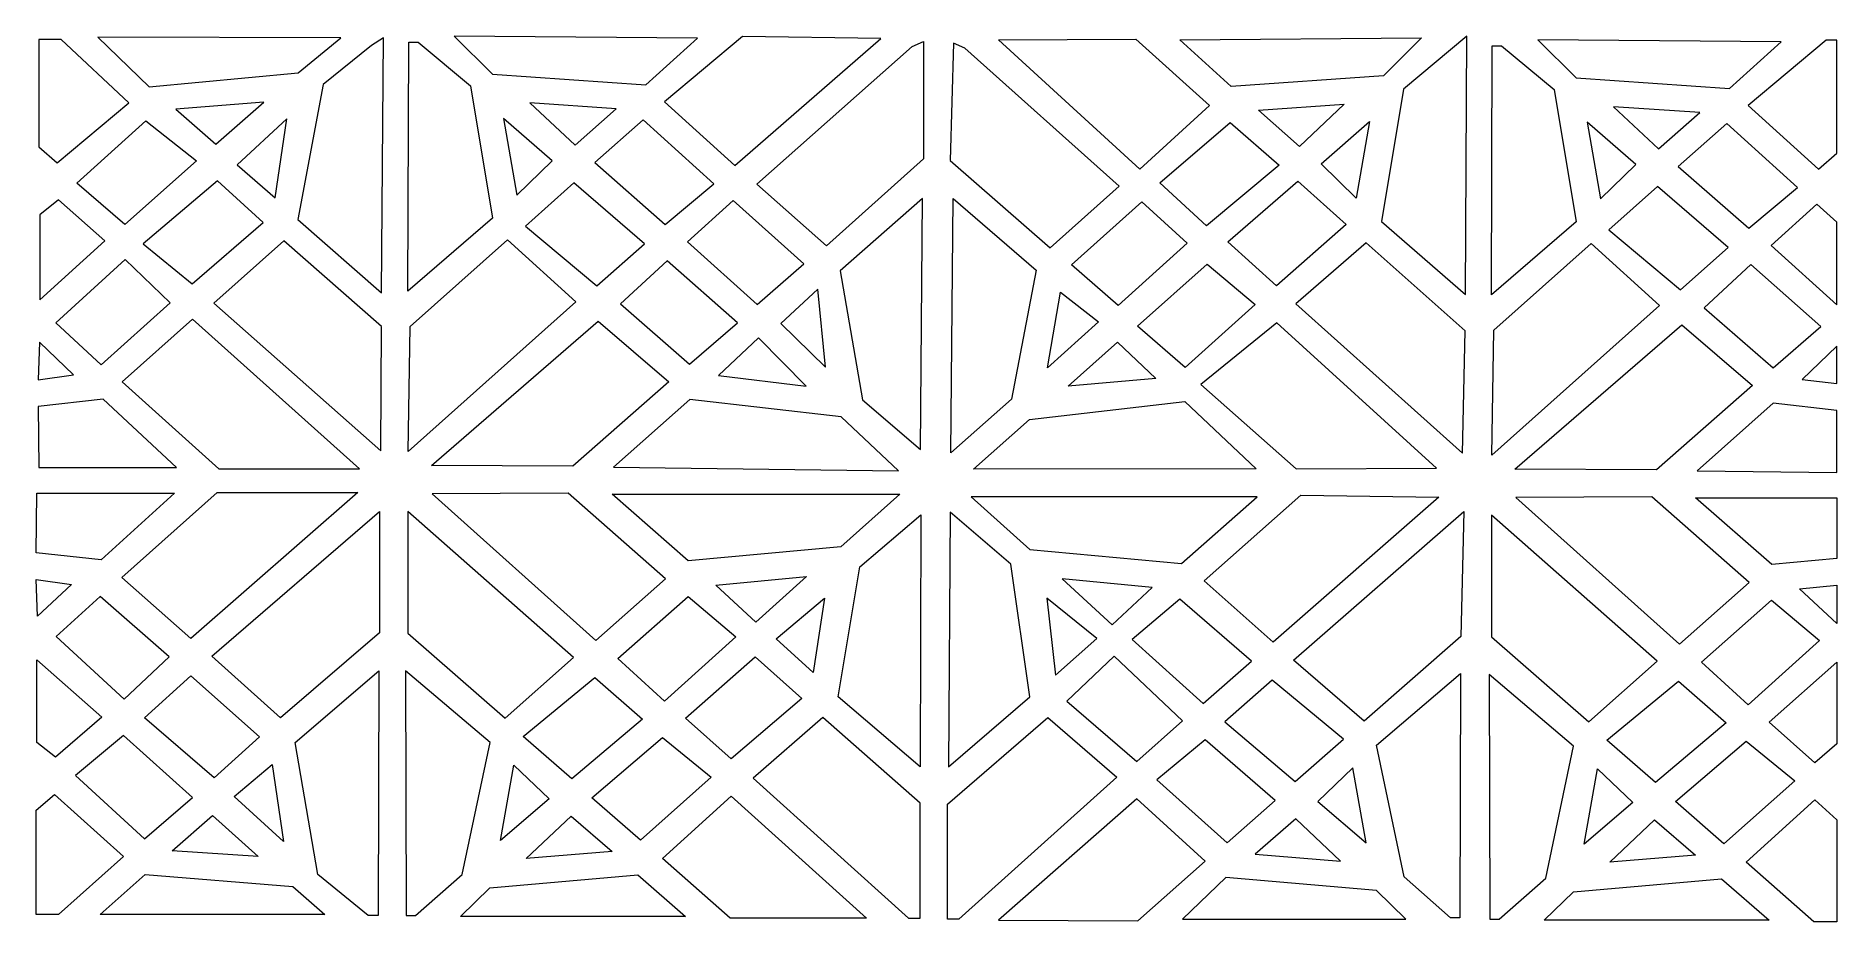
# Model space of a CAD drawing. Header units: millimetres. Extents: x -1200 to 1200, y -590 to 590.
import ezdxf

# ---------------------------------------------------------------- set-up
doc = ezdxf.new("R2010")
doc.units = ezdxf.units.MM
doc.header["$MEASUREMENT"] = 0
doc.layers.add('Layer 1', color=7, linetype='Continuous')

msp = doc.modelspace()

# ---------------------------------------------------------------- linework, layer by layer
at = {"layer": 'Layer 1', "color": 250, "lineweight": 20}
for points, knots in [([(-1196.4147, 585.2167), (-1196.4147, 585.2167), (-1166.5082, 585.2167), (-1166.5082, 585.2167), (-1166.5082, 585.2167), (-1076.4423, 500.9403), (-1076.4423, 500.9403), (-1076.4423, 500.9403), (-1171.6644, 421.2271), (-1171.6644, 421.2271), (-1171.6644, 421.2271), (-1196.4147, 442.3234), (-1196.4147, 442.3234), (-1196.4147, 442.3234), (-1196.4147, 585.2167), (-1196.4147, 585.2167)], [0, 0, 0, 0, 0.2, 0.2, 0.2, 0.4, 0.4, 0.4, 0.6, 0.6, 0.6, 0.8, 0.8, 0.8, 1, 1, 1, 1]), ([(-1117.6995, 588.3313), (-1117.6995, 588.3313), (-793.9132, 587.7308), (-793.9132, 587.7308), (-793.9132, 587.7308), (-850.596, 540.83), (-850.596, 540.83), (-850.596, 540.83), (-1049.2869, 522.2025), (-1049.2869, 522.2025), (-1049.2869, 522.2025), (-1117.6995, 588.3313), (-1117.6995, 588.3313)], [0, 0, 0, 0, 0.25, 0.25, 0.25, 0.5, 0.5, 0.5, 0.75, 0.75, 0.75, 1, 1, 1, 1]), ([(-752.8656, 577.3697), (-752.8656, 577.3697), (-737.0606, 587.6916), (-737.0606, 587.6916), (-737.0606, 587.6916), (-739.5656, 247.7578), (-739.5656, 247.7578), (-739.5656, 247.7578), (-850.9419, 345.5794), (-850.9419, 345.5794), (-850.9419, 345.5794), (-817.2596, 525.5043), (-817.2596, 525.5043), (-817.2596, 525.5043), (-752.8656, 577.3697), (-752.8656, 577.3697)], [0, 0, 0, 0, 0.2, 0.2, 0.2, 0.4, 0.4, 0.4, 0.6, 0.6, 0.6, 0.8, 0.8, 0.8, 1, 1, 1, 1]), ([(-690.9865, 581.6161), (-690.9865, 581.6161), (-703.4315, 581.6161), (-703.4315, 581.6161), (-703.4315, 581.6161), (-704.3896, 250.1572), (-704.3896, 250.1572), (-704.3896, 250.1572), (-591.7358, 347.3087), (-591.7358, 347.3087), (-591.7358, 347.3087), (-621.0935, 523.7176), (-621.0935, 523.7176), (-621.0935, 523.7176), (-690.9865, 581.6161), (-690.9865, 581.6161)], [0, 0, 0, 0, 0.2, 0.2, 0.2, 0.4, 0.4, 0.4, 0.6, 0.6, 0.6, 0.8, 0.8, 0.8, 1, 1, 1, 1]), ([(-642.7135, 589.7137), (-642.7135, 589.7137), (-318.3782, 587.106), (-318.3782, 587.106), (-318.3782, 587.106), (-387.3463, 525.0607), (-387.3463, 525.0607), (-387.3463, 525.0607), (-591.8224, 539.2455), (-591.8224, 539.2455), (-591.8224, 539.2455), (-642.7135, 589.7137), (-642.7135, 589.7137)], [0, 0, 0, 0, 0.25, 0.25, 0.25, 0.5, 0.5, 0.5, 0.75, 0.75, 0.75, 1, 1, 1, 1]), ([(-258.6514, 589.4541), (-258.6514, 589.4541), (-74.3815, 586.5024), (-74.3815, 586.5024), (-74.3815, 586.5024), (-268.8343, 417.5421), (-268.8343, 417.5421), (-268.8343, 417.5421), (-362.5628, 502.3195), (-362.5628, 502.3195), (-362.5628, 502.3195), (-258.6514, 589.4541), (-258.6514, 589.4541)], [0, 0, 0, 0, 0.25, 0.25, 0.25, 0.5, 0.5, 0.5, 0.75, 0.75, 0.75, 1, 1, 1, 1]), ([(-239.603, 392.4408), (-239.603, 392.4408), (-146.836, 310.2831), (-146.836, 310.2831), (-146.836, 310.2831), (-17.2163, 426.4785), (-17.2163, 426.4785), (-17.2163, 426.4785), (-17.2163, 582.5789), (-17.2163, 582.5789), (-17.2163, 582.5789), (-32.4657, 576.063), (-32.4657, 576.063), (-32.4657, 576.063), (-239.603, 392.4408), (-239.603, 392.4408)], [0, 0, 0, 0, 0.2, 0.2, 0.2, 0.4, 0.4, 0.4, 0.6, 0.6, 0.6, 0.8, 0.8, 0.8, 1, 1, 1, 1]), ([(243.347, 390.1139), (243.347, 390.1139), (151.2088, 307.9561), (151.2088, 307.9561), (151.2088, 307.9561), (18.3656, 424.1698), (18.3656, 424.1698), (18.3656, 424.1698), (22.464, 580.252), (22.464, 580.252), (22.464, 580.252), (37.6102, 573.736), (37.6102, 573.736), (37.6102, 573.736), (243.347, 390.1139), (243.347, 390.1139)], [0, 0, 0, 0, 0.2, 0.2, 0.2, 0.4, 0.4, 0.4, 0.6, 0.6, 0.6, 0.8, 0.8, 0.8, 1, 1, 1, 1]), ([(265.6989, 585.6725), (265.6989, 585.6725), (82.6731, 585.0236), (82.6731, 585.0236), (82.6731, 585.0236), (270.7287, 412.6106), (270.7287, 412.6106), (270.7287, 412.6106), (363.8218, 497.388), (363.8218, 497.388), (363.8218, 497.388), (265.6989, 585.6725), (265.6989, 585.6725)], [0, 0, 0, 0, 0.25, 0.25, 0.25, 0.5, 0.5, 0.5, 0.75, 0.75, 0.75, 1, 1, 1, 1]), ([(646.2778, 587.3867), (646.2778, 587.3867), (324.1281, 584.7791), (324.1281, 584.7791), (324.1281, 584.7791), (392.6372, 522.7337), (392.6372, 522.7337), (392.6372, 522.7337), (595.7293, 536.9186), (595.7293, 536.9186), (595.7293, 536.9186), (646.2778, 587.3867), (646.2778, 587.3867)], [0, 0, 0, 0, 0.25, 0.25, 0.25, 0.5, 0.5, 0.5, 0.75, 0.75, 0.75, 1, 1, 1, 1]), ([(706.5234, 589.9159), (706.5234, 589.9159), (704.9367, 245.775), (704.9367, 245.775), (704.9367, 245.775), (593.0448, 342.9265), (593.0448, 342.9265), (593.0448, 342.9265), (622.2028, 519.3354), (622.2028, 519.3354), (622.2028, 519.3354), (706.5234, 589.9159), (706.5234, 589.9159)], [0, 0, 0, 0, 0.25, 0.25, 0.25, 0.5, 0.5, 0.5, 0.75, 0.75, 0.75, 1, 1, 1, 1]), ([(753.0767, 576.6907), (753.0767, 576.6907), (740.6316, 576.6907), (740.6316, 576.6907), (740.6316, 576.6907), (739.6735, 245.2317), (739.6735, 245.2317), (739.6735, 245.2317), (852.3273, 342.3832), (852.3273, 342.3832), (852.3273, 342.3832), (822.9696, 518.7922), (822.9696, 518.7922), (822.9696, 518.7922), (753.0767, 576.6907), (753.0767, 576.6907)], [0, 0, 0, 0, 0.2, 0.2, 0.2, 0.4, 0.4, 0.4, 0.6, 0.6, 0.6, 0.8, 0.8, 0.8, 1, 1, 1, 1]), ([(801.3497, 584.7882), (801.3497, 584.7882), (1125.685, 582.1805), (1125.685, 582.1805), (1125.685, 582.1805), (1056.7168, 520.1352), (1056.7168, 520.1352), (1056.7168, 520.1352), (852.2408, 534.3201), (852.2408, 534.3201), (852.2408, 534.3201), (801.3497, 584.7882), (801.3497, 584.7882)], [0, 0, 0, 0, 0.25, 0.25, 0.25, 0.5, 0.5, 0.5, 0.75, 0.75, 0.75, 1, 1, 1, 1]), ([(1185.4117, 584.5286), (1185.4117, 584.5286), (1199.9525, 584.2962), (1199.9525, 584.2962), (1199.9525, 584.2962), (1199.9525, 434.0992), (1199.9525, 434.0992), (1199.9525, 434.0992), (1175.2288, 412.6166), (1175.2288, 412.6166), (1175.2288, 412.6166), (1081.5004, 497.3941), (1081.5004, 497.3941), (1081.5004, 497.3941), (1185.4117, 584.5286), (1185.4117, 584.5286)], [0, 0, 0, 0, 0.2, 0.2, 0.2, 0.4, 0.4, 0.4, 0.6, 0.6, 0.6, 0.8, 0.8, 0.8, 1, 1, 1, 1]), ([(-1013.5519, 492.3599), (-1013.5519, 492.3599), (-896.6268, 501.6435), (-896.6268, 501.6435), (-896.6268, 501.6435), (-960.4753, 446.0537), (-960.4753, 446.0537), (-960.4753, 446.0537), (-1013.5519, 492.3599), (-1013.5519, 492.3599)], [0, 0, 0, 0, 0.333333333, 0.333333333, 0.333333333, 0.666666667, 0.666666667, 0.666666667, 1, 1, 1, 1]), ([(-577.042, 480.1398), (-577.042, 480.1398), (-512.2321, 423.8016), (-512.2321, 423.8016), (-512.2321, 423.8016), (-559.2511, 378.0296), (-559.2511, 378.0296), (-559.2511, 378.0296), (-577.042, 480.1398), (-577.042, 480.1398)], [0, 0, 0, 0, 0.333333333, 0.333333333, 0.333333333, 0.666666667, 0.666666667, 0.666666667, 1, 1, 1, 1]), ([(-541.9159, 500.7652), (-541.9159, 500.7652), (-427.0931, 492.7825), (-427.0931, 492.7825), (-427.0931, 492.7825), (-481.7368, 444.6594), (-481.7368, 444.6594), (-481.7368, 444.6594), (-541.9159, 500.7652), (-541.9159, 500.7652)], [0, 0, 0, 0, 0.333333333, 0.333333333, 0.333333333, 0.666666667, 0.666666667, 0.666666667, 1, 1, 1, 1]), ([(543.3245, 498.9514), (543.3245, 498.9514), (429.2736, 490.9686), (429.2736, 490.9686), (429.2736, 490.9686), (483.5479, 442.8456), (483.5479, 442.8456), (483.5479, 442.8456), (543.3245, 498.9514), (543.3245, 498.9514)], [0, 0, 0, 0, 0.333333333, 0.333333333, 0.333333333, 0.666666667, 0.666666667, 0.666666667, 1, 1, 1, 1]), ([(902.1472, 495.8398), (902.1472, 495.8398), (1016.97, 487.857), (1016.97, 487.857), (1016.97, 487.857), (962.3264, 439.734), (962.3264, 439.734), (962.3264, 439.734), (902.1472, 495.8398), (902.1472, 495.8398)], [0, 0, 0, 0, 0.333333333, 0.333333333, 0.333333333, 0.666666667, 0.666666667, 0.666666667, 1, 1, 1, 1]), ([(-1145.5402, 393.7718), (-1145.5402, 393.7718), (-1081.602, 339.1086), (-1081.602, 339.1086), (-1081.602, 339.1086), (-986.3799, 423.5027), (-986.3799, 423.5027), (-986.3799, 423.5027), (-1053.7579, 476.9618), (-1053.7579, 476.9618), (-1053.7579, 476.9618), (-1145.5402, 393.7718), (-1145.5402, 393.7718)], [0, 0, 0, 0, 0.25, 0.25, 0.25, 0.5, 0.5, 0.5, 0.75, 0.75, 0.75, 1, 1, 1, 1]), ([(-931.8262, 418.3902), (-931.8262, 418.3902), (-865.8253, 479.7655), (-865.8253, 479.7655), (-865.8253, 479.7655), (-881.2943, 374.2751), (-881.2943, 374.2751), (-881.2943, 374.2751), (-931.8262, 418.3902), (-931.8262, 418.3902)], [0, 0, 0, 0, 0.333333333, 0.333333333, 0.333333333, 0.666666667, 0.666666667, 0.666666667, 1, 1, 1, 1]), ([(-391.0755, 478.4134), (-391.0755, 478.4134), (-296.6884, 393.0928), (-296.6884, 393.0928), (-296.6884, 393.0928), (-361.4982, 339.1026), (-361.4982, 339.1026), (-361.4982, 339.1026), (-455.5361, 421.2633), (-455.5361, 421.2633), (-455.5361, 421.2633), (-391.0755, 478.4134), (-391.0755, 478.4134)], [0, 0, 0, 0, 0.25, 0.25, 0.25, 0.5, 0.5, 0.5, 0.75, 0.75, 0.75, 1, 1, 1, 1]), ([(391.2533, 474.9336), (391.2533, 474.9336), (297.5049, 394.2245), (297.5049, 394.2245), (297.5049, 394.2245), (359.7931, 337.0262), (359.7931, 337.0262), (359.7931, 337.0262), (456.5522, 417.7835), (456.5522, 417.7835), (456.5522, 417.7835), (391.2533, 474.9336), (391.2533, 474.9336)], [0, 0, 0, 0, 0.25, 0.25, 0.25, 0.5, 0.5, 0.5, 0.75, 0.75, 0.75, 1, 1, 1, 1]), ([(576.8672, 476.1921), (576.8672, 476.1921), (512.4998, 419.8539), (512.4998, 419.8539), (512.4998, 419.8539), (559.1993, 374.082), (559.1993, 374.082), (559.1993, 374.082), (576.8672, 476.1921), (576.8672, 476.1921)], [0, 0, 0, 0, 0.333333333, 0.333333333, 0.333333333, 0.666666667, 0.666666667, 0.666666667, 1, 1, 1, 1]), ([(867.0212, 475.2143), (867.0212, 475.2143), (931.831, 418.8761), (931.831, 418.8761), (931.831, 418.8761), (884.8121, 373.1041), (884.8121, 373.1041), (884.8121, 373.1041), (867.0212, 475.2143), (867.0212, 475.2143)], [0, 0, 0, 0, 0.333333333, 0.333333333, 0.333333333, 0.666666667, 0.666666667, 0.666666667, 1, 1, 1, 1]), ([(1052.9876, 473.488), (1052.9876, 473.488), (1147.3747, 388.1672), (1147.3747, 388.1672), (1147.3747, 388.1672), (1082.5649, 334.1771), (1082.5649, 334.1771), (1082.5649, 334.1771), (988.5271, 416.3379), (988.5271, 416.3379), (988.5271, 416.3379), (1052.9876, 473.488), (1052.9876, 473.488)], [0, 0, 0, 0, 0.25, 0.25, 0.25, 0.5, 0.5, 0.5, 0.75, 0.75, 0.75, 1, 1, 1, 1]), ([(-958.0801, 397.0102), (-958.0801, 397.0102), (-897.2356, 341.3873), (-897.2356, 341.3873), (-897.2356, 341.3873), (-992.0917, 259.7697), (-992.0917, 259.7697), (-992.0917, 259.7697), (-1057.0546, 313.117), (-1057.0546, 313.117), (-1057.0546, 313.117), (-958.0801, 397.0102), (-958.0801, 397.0102)], [0, 0, 0, 0, 0.25, 0.25, 0.25, 0.5, 0.5, 0.5, 0.75, 0.75, 0.75, 1, 1, 1, 1]), ([(-483.1605, 394.306), (-483.1605, 394.306), (-389.1228, 313.3223), (-389.1228, 313.3223), (-389.1228, 313.3223), (-452.6618, 256.984), (-452.6618, 256.984), (-452.6618, 256.984), (-547.9704, 336.7968), (-547.9704, 336.7968), (-547.9704, 336.7968), (-483.1605, 394.306), (-483.1605, 394.306)], [0, 0, 0, 0, 0.25, 0.25, 0.25, 0.5, 0.5, 0.5, 0.75, 0.75, 0.75, 1, 1, 1, 1]), ([(481.4455, 396.5907), (481.4455, 396.5907), (388.0431, 315.6069), (388.0431, 315.6069), (388.0431, 315.6069), (452.833, 257.0293), (452.833, 257.0293), (452.833, 257.0293), (545.8196, 339.0815), (545.8196, 339.0815), (545.8196, 339.0815), (481.4455, 396.5907), (481.4455, 396.5907)], [0, 0, 0, 0, 0.25, 0.25, 0.25, 0.5, 0.5, 0.5, 0.75, 0.75, 0.75, 1, 1, 1, 1]), ([(960.9026, 389.3805), (960.9026, 389.3805), (1054.9404, 308.3968), (1054.9404, 308.3968), (1054.9404, 308.3968), (991.4013, 252.0586), (991.4013, 252.0586), (991.4013, 252.0586), (896.0928, 331.8713), (896.0928, 331.8713), (896.0928, 331.8713), (960.9026, 389.3805), (960.9026, 389.3805)], [0, 0, 0, 0, 0.25, 0.25, 0.25, 0.5, 0.5, 0.5, 0.75, 0.75, 0.75, 1, 1, 1, 1]), ([(-1194.961, 351.8267), (-1194.961, 351.8267), (-1170.2107, 371.9663), (-1170.2107, 371.9663), (-1170.2107, 371.9663), (-1108.335, 317.3001), (-1108.335, 317.3001), (-1108.335, 317.3001), (-1194.961, 238.6614), (-1194.961, 238.6614), (-1194.961, 238.6614), (-1194.961, 351.8267), (-1194.961, 351.8267)], [0, 0, 0, 0, 0.25, 0.25, 0.25, 0.5, 0.5, 0.5, 0.75, 0.75, 0.75, 1, 1, 1, 1]), ([(-270.9468, 370.8194), (-270.9468, 370.8194), (-176.6229, 286.54), (-176.6229, 286.54), (-176.6229, 286.54), (-239.1773, 232.3235), (-239.1773, 232.3235), (-239.1773, 232.3235), (-331.9442, 315.6553), (-331.9442, 315.6553), (-331.9442, 315.6553), (-270.9468, 370.8194), (-270.9468, 370.8194)], [0, 0, 0, 0, 0.25, 0.25, 0.25, 0.5, 0.5, 0.5, 0.75, 0.75, 0.75, 1, 1, 1, 1]), ([(-128.25, 277.0512), (-128.25, 277.0512), (-18.8764, 373.6715), (-18.8764, 373.6715), (-18.8764, 373.6715), (-21.5276, 39.2488), (-21.5276, 39.2488), (-21.5276, 39.2488), (-98.4532, 105.272), (-98.4532, 105.272), (-98.4532, 105.272), (-128.25, 277.0512), (-128.25, 277.0512)], [0, 0, 0, 0, 0.25, 0.25, 0.25, 0.5, 0.5, 0.5, 0.75, 0.75, 0.75, 1, 1, 1, 1]), ([(132.7492, 278.1829), (132.7492, 278.1829), (22.0349, 373.3848), (22.0349, 373.3848), (22.0349, 373.3848), (19.1207, 34.6161), (19.1207, 34.6161), (19.1207, 34.6161), (100.1081, 106.111), (100.1081, 106.111), (100.1081, 106.111), (132.7492, 278.1829), (132.7492, 278.1829)], [0, 0, 0, 0, 0.25, 0.25, 0.25, 0.5, 0.5, 0.5, 0.75, 0.75, 0.75, 1, 1, 1, 1]), ([(273.5929, 369.2923), (273.5929, 369.2923), (179.9111, 285.0128), (179.9111, 285.0128), (179.9111, 285.0128), (242.0363, 230.7963), (242.0363, 230.7963), (242.0363, 230.7963), (334.1813, 314.1281), (334.1813, 314.1281), (334.1813, 314.1281), (273.5929, 369.2923), (273.5929, 369.2923)], [0, 0, 0, 0, 0.25, 0.25, 0.25, 0.5, 0.5, 0.5, 0.75, 0.75, 0.75, 1, 1, 1, 1]), ([(1173.1164, 365.8939), (1173.1164, 365.8939), (1199.9525, 341.9154), (1199.9525, 341.9154), (1199.9525, 341.9154), (1199.9525, 231.8285), (1199.9525, 231.8285), (1199.9525, 231.8285), (1112.1189, 310.7297), (1112.1189, 310.7297), (1112.1189, 310.7297), (1173.1164, 365.8939), (1173.1164, 365.8939)], [0, 0, 0, 0, 0.25, 0.25, 0.25, 0.5, 0.5, 0.5, 0.75, 0.75, 0.75, 1, 1, 1, 1]), ([(-963.2397, 234.2489), (-963.2397, 234.2489), (-869.8406, 317.2246), (-869.8406, 317.2246), (-869.8406, 317.2246), (-739.8684, 202.9275), (-739.8684, 202.9275), (-739.8684, 202.9275), (-740.6601, 37.4107), (-740.6601, 37.4107), (-740.6601, 37.4107), (-963.2397, 234.2489), (-963.2397, 234.2489)], [0, 0, 0, 0, 0.25, 0.25, 0.25, 0.5, 0.5, 0.5, 0.75, 0.75, 0.75, 1, 1, 1, 1]), ([(-701.3091, 203.0482), (-701.3091, 203.0482), (-704.1833, 36.6985), (-704.1833, 36.6985), (-704.1833, 36.6985), (-480.6257, 235.7701), (-480.6257, 235.7701), (-480.6257, 235.7701), (-571.6761, 318.2961), (-571.6761, 318.2961), (-571.6761, 318.2961), (-701.3091, 203.0482), (-701.3091, 203.0482)], [0, 0, 0, 0, 0.25, 0.25, 0.25, 0.5, 0.5, 0.5, 0.75, 0.75, 0.75, 1, 1, 1, 1]), ([(704.3478, 197.2445), (704.3478, 197.2445), (700.9747, 34.3716), (700.9747, 34.3716), (700.9747, 34.3716), (478.9273, 233.4431), (478.9273, 233.4431), (478.9273, 233.4431), (572.7488, 314.445), (572.7488, 314.445), (572.7488, 314.445), (704.3478, 197.2445), (704.3478, 197.2445)], [0, 0, 0, 0, 0.25, 0.25, 0.25, 0.5, 0.5, 0.5, 0.75, 0.75, 0.75, 1, 1, 1, 1]), ([(742.754, 198.1227), (742.754, 198.1227), (739.8798, 31.7731), (739.8798, 31.7731), (739.8798, 31.7731), (963.4375, 230.8446), (963.4375, 230.8446), (963.4375, 230.8446), (872.387, 313.3705), (872.387, 313.3705), (872.387, 313.3705), (742.754, 198.1227), (742.754, 198.1227)], [0, 0, 0, 0, 0.25, 0.25, 0.25, 0.5, 0.5, 0.5, 0.75, 0.75, 0.75, 1, 1, 1, 1]), ([(-1173.5973, 207.9526), (-1173.5973, 207.9526), (-1113.0888, 152.055), (-1113.0888, 152.055), (-1113.0888, 152.055), (-1021.3065, 234.5296), (-1021.3065, 234.5296), (-1021.3065, 234.5296), (-1081.1196, 292.0721), (-1081.1196, 292.0721), (-1081.1196, 292.0721), (-1173.5973, 207.9526), (-1173.5973, 207.9526)], [0, 0, 0, 0, 0.25, 0.25, 0.25, 0.5, 0.5, 0.5, 0.75, 0.75, 0.75, 1, 1, 1, 1]), ([(-358.8568, 290.5329), (-358.8568, 290.5329), (-265.4445, 207.9616), (-265.4445, 207.9616), (-265.4445, 207.9616), (-329.3627, 152.9815), (-329.3627, 152.9815), (-329.3627, 152.9815), (-421.1251, 233.0206), (-421.1251, 233.0206), (-421.1251, 233.0206), (-358.8568, 290.5329), (-358.8568, 290.5329)], [0, 0, 0, 0, 0.25, 0.25, 0.25, 0.5, 0.5, 0.5, 0.75, 0.75, 0.75, 1, 1, 1, 1]), ([(360.5051, 285.9967), (360.5051, 285.9967), (267.7247, 203.4255), (267.7247, 203.4255), (267.7247, 203.4255), (331.2105, 148.4454), (331.2105, 148.4454), (331.2105, 148.4454), (424.4566, 232.4472), (424.4566, 232.4472), (424.4566, 232.4472), (360.5051, 285.9967), (360.5051, 285.9967)], [0, 0, 0, 0, 0.25, 0.25, 0.25, 0.5, 0.5, 0.5, 0.75, 0.75, 0.75, 1, 1, 1, 1]), ([(1085.2063, 285.6074), (1085.2063, 285.6074), (1178.6187, 203.0361), (1178.6187, 203.0361), (1178.6187, 203.0361), (1114.7004, 148.0561), (1114.7004, 148.0561), (1114.7004, 148.0561), (1022.938, 228.0951), (1022.938, 228.0951), (1022.938, 228.0951), (1085.2063, 285.6074), (1085.2063, 285.6074)], [0, 0, 0, 0, 0.25, 0.25, 0.25, 0.5, 0.5, 0.5, 0.75, 0.75, 0.75, 1, 1, 1, 1]), ([(-207.7038, 206.9174), (-207.7038, 206.9174), (-158.1433, 252.6924), (-158.1433, 252.6924), (-158.1433, 252.6924), (-147.8439, 148.8468), (-147.8439, 148.8468), (-147.8439, 148.8468), (-207.7038, 206.9174), (-207.7038, 206.9174)], [0, 0, 0, 0, 0.333333333, 0.333333333, 0.333333333, 0.666666667, 0.666666667, 0.666666667, 1, 1, 1, 1]), ([(215.646, 209.0934), (215.646, 209.0934), (165.2239, 248.9348), (165.2239, 248.9348), (165.2239, 248.9348), (147.7756, 148.044), (147.7756, 148.044), (147.7756, 148.044), (215.646, 209.0934), (215.646, 209.0934)], [0, 0, 0, 0, 0.333333333, 0.333333333, 0.333333333, 0.666666667, 0.666666667, 0.666666667, 1, 1, 1, 1]), ([(-991.5295, 213.0078), (-991.5295, 213.0078), (-768.7769, 13.5318), (-768.7769, 13.5318), (-768.7769, 13.5318), (-956.4667, 13.5318), (-956.4667, 13.5318), (-956.4667, 13.5318), (-1085.1515, 129.1449), (-1085.1515, 129.1449), (-1085.1515, 129.1449), (-991.5295, 213.0078), (-991.5295, 213.0078)], [0, 0, 0, 0, 0.25, 0.25, 0.25, 0.5, 0.5, 0.5, 0.75, 0.75, 0.75, 1, 1, 1, 1]), ([(-673.2122, 17.73), (-673.2122, 17.73), (-484.7573, 17.1233), (-484.7573, 17.1233), (-484.7573, 17.1233), (-356.7112, 129.1961), (-356.7112, 129.1961), (-356.7112, 129.1961), (-451.055, 210.3399), (-451.055, 210.3399), (-451.055, 210.3399), (-673.2122, 17.73), (-673.2122, 17.73)], [0, 0, 0, 0, 0.25, 0.25, 0.25, 0.5, 0.5, 0.5, 0.75, 0.75, 0.75, 1, 1, 1, 1]), ([(666.4007, 14.2502), (666.4007, 14.2502), (479.22, 13.6435), (479.22, 13.6435), (479.22, 13.6435), (352.0387, 125.7164), (352.0387, 125.7164), (352.0387, 125.7164), (453.3752, 208.016), (453.3752, 208.016), (453.3752, 208.016), (666.4007, 14.2502), (666.4007, 14.2502)], [0, 0, 0, 0, 0.25, 0.25, 0.25, 0.5, 0.5, 0.5, 0.75, 0.75, 0.75, 1, 1, 1, 1]), ([(770.851, 12.8045), (770.851, 12.8045), (959.3058, 12.1979), (959.3058, 12.1979), (959.3058, 12.1979), (1087.352, 124.2707), (1087.352, 124.2707), (1087.352, 124.2707), (993.0081, 205.4144), (993.0081, 205.4144), (993.0081, 205.4144), (770.851, 12.8045), (770.851, 12.8045)], [0, 0, 0, 0, 0.25, 0.25, 0.25, 0.5, 0.5, 0.5, 0.75, 0.75, 0.75, 1, 1, 1, 1]), ([(-1195.3336, 182.0153), (-1195.3336, 182.0153), (-1149.9581, 138.86), (-1149.9581, 138.86), (-1149.9581, 138.86), (-1197.3961, 132.1479), (-1197.3961, 132.1479), (-1197.3961, 132.1479), (-1195.3336, 182.0153), (-1195.3336, 182.0153)], [0, 0, 0, 0, 0.333333333, 0.333333333, 0.333333333, 0.666666667, 0.666666667, 0.666666667, 1, 1, 1, 1]), ([(-290.6472, 137.5833), (-290.6472, 137.5833), (-237.2743, 188.0515), (-237.2743, 188.0515), (-237.2743, 188.0515), (-173.8451, 123.4709), (-173.8451, 123.4709), (-173.8451, 123.4709), (-290.6472, 137.5833), (-290.6472, 137.5833)], [0, 0, 0, 0, 0.333333333, 0.333333333, 0.333333333, 0.666666667, 0.666666667, 0.666666667, 1, 1, 1, 1]), ([(292.0425, 133.6509), (292.0425, 133.6509), (241.1249, 182.1723), (241.1249, 182.1723), (241.1249, 182.1723), (175.317, 123.3652), (175.317, 123.3652), (175.317, 123.3652), (292.0425, 133.6509), (292.0425, 133.6509)], [0, 0, 0, 0, 0.333333333, 0.333333333, 0.333333333, 0.666666667, 0.666666667, 0.666666667, 1, 1, 1, 1]), ([(1153.416, 132.6579), (1153.416, 132.6579), (1199.9525, 176.6613), (1199.9525, 176.6613), (1199.9525, 176.6613), (1199.9525, 127.0352), (1199.9525, 127.0352), (1199.9525, 127.0352), (1153.416, 132.6579), (1153.416, 132.6579)], [0, 0, 0, 0, 0.333333333, 0.333333333, 0.333333333, 0.666666667, 0.666666667, 0.666666667, 1, 1, 1, 1]), ([(-1197.3961, 96.6071), (-1197.3961, 96.6071), (-1110.7701, 106.1985), (-1110.7701, 106.1985), (-1110.7701, 106.1985), (-1012.8002, 15.0922), (-1012.8002, 15.0922), (-1012.8002, 15.0922), (-1196.3648, 15.0922), (-1196.3648, 15.0922), (-1196.3648, 15.0922), (-1197.3961, 96.6071), (-1197.3961, 96.6071)], [0, 0, 0, 0, 0.25, 0.25, 0.25, 0.5, 0.5, 0.5, 0.75, 0.75, 0.75, 1, 1, 1, 1]), ([(-430.5994, 15.6505), (-430.5994, 15.6505), (-328.9369, 106.0235), (-328.9369, 106.0235), (-328.9369, 106.0235), (-126.9194, 82.5037), (-126.9194, 82.5037), (-126.9194, 82.5037), (-50.7457, 10.9092), (-50.7457, 10.9092), (-50.7457, 10.9092), (-430.5994, 15.6505), (-430.5994, 15.6505)], [0, 0, 0, 0, 0.25, 0.25, 0.25, 0.5, 0.5, 0.5, 0.75, 0.75, 0.75, 1, 1, 1, 1]), ([(425.8571, 13.5861), (425.8571, 13.5861), (330.7082, 103.277), (330.7082, 103.277), (330.7082, 103.277), (123.8005, 79.0239), (123.8005, 79.0239), (123.8005, 79.0239), (49.4165, 13.1938), (49.4165, 13.1938), (49.4165, 13.1938), (425.8571, 13.5861), (425.8571, 13.5861)], [0, 0, 0, 0, 0.25, 0.25, 0.25, 0.5, 0.5, 0.5, 0.75, 0.75, 0.75, 1, 1, 1, 1]), ([(1013.4637, 10.7251), (1013.4637, 10.7251), (1115.1262, 101.0979), (1115.1262, 101.0979), (1115.1262, 101.0979), (1199.9525, 91.2228), (1199.9525, 91.2228), (1199.9525, 91.2228), (1199.9525, 8.3981), (1199.9525, 8.3981), (1199.9525, 8.3981), (1013.4637, 10.7251), (1013.4637, 10.7251)], [0, 0, 0, 0, 0.25, 0.25, 0.25, 0.5, 0.5, 0.5, 0.75, 0.75, 0.75, 1, 1, 1, 1]), ([(-1200.0475, -98.5319), (-1200.0475, -98.5319), (-1113.4214, -107.8879), (-1113.4214, -107.8879), (-1113.4214, -107.8879), (-1015.4516, -19.0059), (-1015.4516, -19.0059), (-1015.4516, -19.0059), (-1199.0162, -19.0059), (-1199.0162, -19.0059), (-1199.0162, -19.0059), (-1200.0475, -98.5319), (-1200.0475, -98.5319)], [0, 0, 0, 0, 0.25, 0.25, 0.25, 0.5, 0.5, 0.5, 0.75, 0.75, 0.75, 1, 1, 1, 1]), ([(-993.795, -212.6751), (-993.795, -212.6751), (-771.0424, -18.0703), (-771.0424, -18.0703), (-771.0424, -18.0703), (-958.7321, -18.0703), (-958.7321, -18.0703), (-958.7321, -18.0703), (-1085.5773, -131.278), (-1085.5773, -131.278), (-1085.5773, -131.278), (-993.795, -212.6751), (-993.795, -212.6751)], [0, 0, 0, 0, 0.25, 0.25, 0.25, 0.5, 0.5, 0.5, 0.75, 0.75, 0.75, 1, 1, 1, 1]), ([(-672.2142, -19.7182), (-672.2142, -19.7182), (-490.9316, -19.0844), (-490.9316, -19.0844), (-490.9316, -19.0844), (-361.312, -133.2216), (-361.312, -133.2216), (-361.312, -133.2216), (-454.0789, -215.0775), (-454.0789, -215.0775), (-454.0789, -215.0775), (-672.2142, -19.7182), (-672.2142, -19.7182)], [0, 0, 0, 0, 0.25, 0.25, 0.25, 0.5, 0.5, 0.5, 0.75, 0.75, 0.75, 1, 1, 1, 1]), ([(-432.4757, -20.2373), (-432.4757, -20.2373), (-330.8132, -109.0106), (-330.8132, -109.0106), (-330.8132, -109.0106), (-127.4882, -90.5642), (-127.4882, -90.5642), (-127.4882, -90.5642), (-48.6998, -20.2373), (-48.6998, -20.2373), (-48.6998, -20.2373), (-432.4757, -20.2373), (-432.4757, -20.2373)], [0, 0, 0, 0, 0.25, 0.25, 0.25, 0.5, 0.5, 0.5, 0.75, 0.75, 0.75, 1, 1, 1, 1]), ([(427.291, -23.7171), (427.291, -23.7171), (326.3138, -112.4905), (326.3138, -112.4905), (326.3138, -112.4905), (124.3627, -94.0441), (124.3627, -94.0441), (124.3627, -94.0441), (46.1065, -23.7171), (46.1065, -23.7171), (46.1065, -23.7171), (427.291, -23.7171), (427.291, -23.7171)], [0, 0, 0, 0, 0.25, 0.25, 0.25, 0.5, 0.5, 0.5, 0.75, 0.75, 0.75, 1, 1, 1, 1]), ([(669.2251, -24.3509), (669.2251, -24.3509), (485.351, -21.4113), (485.351, -21.4113), (485.351, -21.4113), (356.6095, -135.5485), (356.6095, -135.5485), (356.6095, -135.5485), (448.7479, -217.4044), (448.7479, -217.4044), (448.7479, -217.4044), (669.2251, -24.3509), (669.2251, -24.3509)], [0, 0, 0, 0, 0.25, 0.25, 0.25, 0.5, 0.5, 0.5, 0.75, 0.75, 0.75, 1, 1, 1, 1]), ([(-965.9509, -236.0651), (-965.9509, -236.0651), (-874.1686, -318.3979), (-874.1686, -318.3979), (-874.1686, -318.3979), (-742.1671, -205.1904), (-742.1671, -205.1904), (-742.1671, -205.1904), (-742.1671, -43.3315), (-742.1671, -43.3315), (-742.1671, -43.3315), (-965.9509, -236.0651), (-965.9509, -236.0651)], [0, 0, 0, 0, 0.25, 0.25, 0.25, 0.5, 0.5, 0.5, 0.75, 0.75, 0.75, 1, 1, 1, 1]), ([(-704.6224, -205.5978), (-704.6224, -205.5978), (-704.6224, -43.4764), (-704.6224, -43.4764), (-704.6224, -43.4764), (-483.9389, -237.7402), (-483.9389, -237.7402), (-483.9389, -237.7402), (-574.9894, -318.8024), (-574.9894, -318.8024), (-574.9894, -318.8024), (-704.6224, -205.5978), (-704.6224, -205.5978)], [0, 0, 0, 0, 0.25, 0.25, 0.25, 0.5, 0.5, 0.5, 0.75, 0.75, 0.75, 1, 1, 1, 1]), ([(-131.3005, -290.016), (-131.3005, -290.016), (-22.0134, -383.4011), (-22.0134, -383.4011), (-22.0134, -383.4011), (-20.7426, -47.9069), (-20.7426, -47.9069), (-20.7426, -47.9069), (-102.0726, -117.0809), (-102.0726, -117.0809), (-102.0726, -117.0809), (-131.3005, -290.016), (-131.3005, -290.016)], [0, 0, 0, 0, 0.25, 0.25, 0.25, 0.5, 0.5, 0.5, 0.75, 0.75, 0.75, 1, 1, 1, 1]), ([(124.3394, -290.0372), (124.3394, -290.0372), (15.7907, -383.4221), (15.7907, -383.4221), (15.7907, -383.4221), (18.1693, -44.4693), (18.1693, -44.4693), (18.1693, -44.4693), (98.9504, -113.6434), (98.9504, -113.6434), (98.9504, -113.6434), (124.3394, -290.0372), (124.3394, -290.0372)], [0, 0, 0, 0, 0.25, 0.25, 0.25, 0.5, 0.5, 0.5, 0.75, 0.75, 0.75, 1, 1, 1, 1]), ([(698.4962, -209.645), (698.4962, -209.645), (702.6778, -43.4975), (702.6778, -43.4975), (702.6778, -43.4975), (475.8668, -241.22), (475.8668, -241.22), (475.8668, -241.22), (569.7415, -322.8496), (569.7415, -322.8496), (569.7415, -322.8496), (698.4962, -209.645), (698.4962, -209.645)], [0, 0, 0, 0, 0.25, 0.25, 0.25, 0.5, 0.5, 0.5, 0.75, 0.75, 0.75, 1, 1, 1, 1]), ([(771.849, -24.6437), (771.849, -24.6437), (953.1315, -24.0098), (953.1315, -24.0098), (953.1315, -24.0098), (1082.7513, -138.147), (1082.7513, -138.147), (1082.7513, -138.147), (989.9842, -220.003), (989.9842, -220.003), (989.9842, -220.003), (771.849, -24.6437), (771.849, -24.6437)], [0, 0, 0, 0, 0.25, 0.25, 0.25, 0.5, 0.5, 0.5, 0.75, 0.75, 0.75, 1, 1, 1, 1]), ([(1011.5874, -25.1627), (1011.5874, -25.1627), (1113.25, -113.9361), (1113.25, -113.9361), (1113.25, -113.9361), (1199.9525, -106.0711), (1199.9525, -106.0711), (1199.9525, -106.0711), (1199.9525, -25.1627), (1199.9525, -25.1627), (1199.9525, -25.1627), (1011.5874, -25.1627), (1011.5874, -25.1627)], [0, 0, 0, 0, 0.25, 0.25, 0.25, 0.5, 0.5, 0.5, 0.75, 0.75, 0.75, 1, 1, 1, 1]), ([(739.4407, -210.5233), (739.4407, -210.5233), (739.4407, -48.4019), (739.4407, -48.4019), (739.4407, -48.4019), (960.1242, -242.6657), (960.1242, -242.6657), (960.1242, -242.6657), (869.0737, -323.7278), (869.0737, -323.7278), (869.0737, -323.7278), (739.4407, -210.5233), (739.4407, -210.5233)], [0, 0, 0, 0, 0.25, 0.25, 0.25, 0.5, 0.5, 0.5, 0.75, 0.75, 0.75, 1, 1, 1, 1]), ([(-1197.985, -182.7359), (-1197.985, -182.7359), (-1152.6094, -140.6339), (-1152.6094, -140.6339), (-1152.6094, -140.6339), (-1200.0475, -134.0847), (-1200.0475, -134.0847), (-1200.0475, -134.0847), (-1197.985, -182.7359), (-1197.985, -182.7359)], [0, 0, 0, 0, 0.333333333, 0.333333333, 0.333333333, 0.666666667, 0.666666667, 0.666666667, 1, 1, 1, 1]), ([(-293.9606, -141.2919), (-293.9606, -141.2919), (-240.5877, -190.8666), (-240.5877, -190.8666), (-240.5877, -190.8666), (-173.2363, -129.7629), (-173.2363, -129.7629), (-173.2363, -129.7629), (-293.9606, -141.2919), (-293.9606, -141.2919)], [0, 0, 0, 0, 0.333333333, 0.333333333, 0.333333333, 0.666666667, 0.666666667, 0.666666667, 1, 1, 1, 1]), ([(287.1723, -144.7717), (287.1723, -144.7717), (234.1622, -194.3464), (234.1622, -194.3464), (234.1622, -194.3464), (167.2632, -133.2427), (167.2632, -133.2427), (167.2632, -133.2427), (287.1723, -144.7717), (287.1723, -144.7717)], [0, 0, 0, 0, 0.333333333, 0.333333333, 0.333333333, 0.666666667, 0.666666667, 0.666666667, 1, 1, 1, 1]), ([(1150.1026, -146.2174), (1150.1026, -146.2174), (1199.9525, -192.5205), (1199.9525, -192.5205), (1199.9525, -192.5205), (1199.9525, -141.4579), (1199.9525, -141.4579), (1199.9525, -141.4579), (1150.1026, -146.2174), (1150.1026, -146.2174)], [0, 0, 0, 0, 0.333333333, 0.333333333, 0.333333333, 0.666666667, 0.666666667, 0.666666667, 1, 1, 1, 1]), ([(-1173.2346, -209.8683), (-1173.2346, -209.8683), (-1114.4526, -156.5391), (-1114.4526, -156.5391), (-1114.4526, -156.5391), (-1022.6703, -237.0008), (-1022.6703, -237.0008), (-1022.6703, -237.0008), (-1082.4836, -293.1367), (-1082.4836, -293.1367), (-1082.4836, -293.1367), (-1173.2346, -209.8683), (-1173.2346, -209.8683)], [0, 0, 0, 0, 0.25, 0.25, 0.25, 0.5, 0.5, 0.5, 0.75, 0.75, 0.75, 1, 1, 1, 1]), ([(-362.5827, -295.7806), (-362.5827, -295.7806), (-267.2741, -210.4659), (-267.2741, -210.4659), (-267.2741, -210.4659), (-331.1924, -156.4577), (-331.1924, -156.4577), (-331.1924, -156.4577), (-424.851, -239.2885), (-424.851, -239.2885), (-424.851, -239.2885), (-362.5827, -295.7806), (-362.5827, -295.7806)], [0, 0, 0, 0, 0.25, 0.25, 0.25, 0.5, 0.5, 0.5, 0.75, 0.75, 0.75, 1, 1, 1, 1]), ([(-213.9013, -212.7718), (-213.9013, -212.7718), (-164.3408, -257.7348), (-164.3408, -257.7348), (-164.3408, -257.7348), (-149.0915, -158.5854), (-149.0915, -158.5854), (-149.0915, -158.5854), (-213.9013, -212.7718), (-213.9013, -212.7718)], [0, 0, 0, 0, 0.333333333, 0.333333333, 0.333333333, 0.666666667, 0.666666667, 0.666666667, 1, 1, 1, 1]), ([(213.5037, -212.5846), (213.5037, -212.5846), (158.4275, -261.2147), (158.4275, -261.2147), (158.4275, -261.2147), (146.934, -158.6065), (146.934, -158.6065), (146.934, -158.6065), (213.5037, -212.5846), (213.5037, -212.5846)], [0, 0, 0, 0, 0.333333333, 0.333333333, 0.333333333, 0.666666667, 0.666666667, 0.666666667, 1, 1, 1, 1]), ([(355.3288, -299.2604), (355.3288, -299.2604), (260.6656, -213.9457), (260.6656, -213.9457), (260.6656, -213.9457), (324.1514, -159.9375), (324.1514, -159.9375), (324.1514, -159.9375), (419.6762, -242.8739), (419.6762, -242.8739), (419.6762, -242.8739), (355.3288, -299.2604), (355.3288, -299.2604)], [0, 0, 0, 0, 0.25, 0.25, 0.25, 0.5, 0.5, 0.5, 0.75, 0.75, 0.75, 1, 1, 1, 1]), ([(1081.4805, -300.706), (1081.4805, -300.706), (1176.789, -215.3914), (1176.789, -215.3914), (1176.789, -215.3914), (1112.8707, -161.3831), (1112.8707, -161.3831), (1112.8707, -161.3831), (1019.2121, -244.2139), (1019.2121, -244.2139), (1019.2121, -244.2139), (1081.4805, -300.706), (1081.4805, -300.706)], [0, 0, 0, 0, 0.25, 0.25, 0.25, 0.5, 0.5, 0.5, 0.75, 0.75, 0.75, 1, 1, 1, 1]), ([(-273.628, -373.0249), (-273.628, -373.0249), (-179.5902, -292.3218), (-179.5902, -292.3218), (-179.5902, -292.3218), (-241.8585, -236.9826), (-241.8585, -236.9826), (-241.8585, -236.9826), (-334.6256, -318.8386), (-334.6256, -318.8386), (-334.6256, -318.8386), (-273.628, -373.0249), (-273.628, -373.0249)], [0, 0, 0, 0, 0.25, 0.25, 0.25, 0.5, 0.5, 0.5, 0.75, 0.75, 0.75, 1, 1, 1, 1]), ([(266.9763, -376.5048), (266.9763, -376.5048), (173.5738, -295.8017), (173.5738, -295.8017), (173.5738, -295.8017), (236.91, -236.2703), (236.91, -236.2703), (236.91, -236.2703), (327.5612, -322.3184), (327.5612, -322.3184), (327.5612, -322.3184), (266.9763, -376.5048), (266.9763, -376.5048)], [0, 0, 0, 0, 0.25, 0.25, 0.25, 0.5, 0.5, 0.5, 0.75, 0.75, 0.75, 1, 1, 1, 1]), ([(-1199.0162, -351.1439), (-1199.0162, -351.1439), (-1174.2659, -370.7916), (-1174.2659, -370.7916), (-1174.2659, -370.7916), (-1112.3901, -317.4624), (-1112.3901, -317.4624), (-1112.3901, -317.4624), (-1199.0162, -240.7431), (-1199.0162, -240.7431), (-1199.0162, -240.7431), (-1199.0162, -351.1439), (-1199.0162, -351.1439)], [0, 0, 0, 0, 0.25, 0.25, 0.25, 0.5, 0.5, 0.5, 0.75, 0.75, 0.75, 1, 1, 1, 1]), ([(-962.8572, -397.924), (-962.8572, -397.924), (-902.0127, -343.6592), (-902.0127, -343.6592), (-902.0127, -343.6592), (-993.795, -262.2619), (-993.795, -262.2619), (-993.795, -262.2619), (-1055.6707, -318.3979), (-1055.6707, -318.3979), (-1055.6707, -318.3979), (-962.8572, -397.924), (-962.8572, -397.924)], [0, 0, 0, 0, 0.25, 0.25, 0.25, 0.5, 0.5, 0.5, 0.75, 0.75, 0.75, 1, 1, 1, 1]), ([(-757.6359, -581.3016), (-757.6359, -581.3016), (-744.2296, -581.3016), (-744.2296, -581.3016), (-744.2296, -581.3016), (-743.1983, -255.7127), (-743.1983, -255.7127), (-743.1983, -255.7127), (-854.5746, -351.1439), (-854.5746, -351.1439), (-854.5746, -351.1439), (-824.7112, -526.6807), (-824.7112, -526.6807), (-824.7112, -526.6807), (-757.6359, -581.3016), (-757.6359, -581.3016)], [0, 0, 0, 0, 0.2, 0.2, 0.2, 0.4, 0.4, 0.4, 0.6, 0.6, 0.6, 0.8, 0.8, 0.8, 1, 1, 1, 1]), ([(-694.2999, -581.3016), (-694.2999, -581.3016), (-706.7448, -581.3016), (-706.7448, -581.3016), (-706.7448, -581.3016), (-707.7029, -255.7127), (-707.7029, -255.7127), (-707.7029, -255.7127), (-595.0491, -351.1439), (-595.0491, -351.1439), (-595.0491, -351.1439), (-632.0315, -526.6807), (-632.0315, -526.6807), (-632.0315, -526.6807), (-694.2999, -581.3016), (-694.2999, -581.3016)], [0, 0, 0, 0, 0.2, 0.2, 0.2, 0.4, 0.4, 0.4, 0.6, 0.6, 0.6, 0.8, 0.8, 0.8, 1, 1, 1, 1]), ([(684.8037, -584.7814), (684.8037, -584.7814), (697.1689, -584.7814), (697.1689, -584.7814), (697.1689, -584.7814), (698.117, -259.1926), (698.117, -259.1926), (698.117, -259.1926), (586.2251, -354.6238), (586.2251, -354.6238), (586.2251, -354.6238), (622.9579, -530.1605), (622.9579, -530.1605), (622.9579, -530.1605), (684.8037, -584.7814), (684.8037, -584.7814)], [0, 0, 0, 0, 0.2, 0.2, 0.2, 0.4, 0.4, 0.4, 0.6, 0.6, 0.6, 0.8, 0.8, 0.8, 1, 1, 1, 1]), ([(749.7633, -586.2271), (749.7633, -586.2271), (737.3183, -586.2271), (737.3183, -586.2271), (737.3183, -586.2271), (736.3603, -260.6382), (736.3603, -260.6382), (736.3603, -260.6382), (849.014, -356.0695), (849.014, -356.0695), (849.014, -356.0695), (812.0316, -531.6061), (812.0316, -531.6061), (812.0316, -531.6061), (749.7633, -586.2271), (749.7633, -586.2271)], [0, 0, 0, 0, 0.2, 0.2, 0.2, 0.4, 0.4, 0.4, 0.6, 0.6, 0.6, 0.8, 0.8, 0.8, 1, 1, 1, 1]), ([(1170.4351, -377.9504), (1170.4351, -377.9504), (1199.9525, -352.6198), (1199.9525, -352.6198), (1199.9525, -352.6198), (1199.9525, -243.894), (1199.9525, -243.894), (1199.9525, -243.894), (1109.4376, -323.7641), (1109.4376, -323.7641), (1109.4376, -323.7641), (1170.4351, -377.9504), (1170.4351, -377.9504)], [0, 0, 0, 0, 0.25, 0.25, 0.25, 0.5, 0.5, 0.5, 0.75, 0.75, 0.75, 1, 1, 1, 1]), ([(-485.8485, -399.5416), (-485.8485, -399.5416), (-391.8107, -319.9915), (-391.8107, -319.9915), (-391.8107, -319.9915), (-455.3497, -264.6522), (-455.3497, -264.6522), (-455.3497, -264.6522), (-550.6583, -343.0495), (-550.6583, -343.0495), (-550.6583, -343.0495), (-485.8485, -399.5416), (-485.8485, -399.5416)], [0, 0, 0, 0, 0.25, 0.25, 0.25, 0.5, 0.5, 0.5, 0.75, 0.75, 0.75, 1, 1, 1, 1]), ([(477.7596, -403.0215), (477.7596, -403.0215), (384.3571, -323.4713), (384.3571, -323.4713), (384.3571, -323.4713), (447.4671, -268.1321), (447.4671, -268.1321), (447.4671, -268.1321), (542.137, -346.5293), (542.137, -346.5293), (542.137, -346.5293), (477.7596, -403.0215), (477.7596, -403.0215)], [0, 0, 0, 0, 0.25, 0.25, 0.25, 0.5, 0.5, 0.5, 0.75, 0.75, 0.75, 1, 1, 1, 1]), ([(958.2146, -404.4672), (958.2146, -404.4672), (1052.2524, -324.917), (1052.2524, -324.917), (1052.2524, -324.917), (988.7134, -269.5777), (988.7134, -269.5777), (988.7134, -269.5777), (893.4048, -347.975), (893.4048, -347.975), (893.4048, -347.975), (958.2146, -404.4672), (958.2146, -404.4672)], [0, 0, 0, 0, 0.25, 0.25, 0.25, 0.5, 0.5, 0.5, 0.75, 0.75, 0.75, 1, 1, 1, 1]), ([(-244.4, -398.3887), (-244.4, -398.3887), (-151.633, -317.6857), (-151.633, -317.6857), (-151.633, -317.6857), (-22.0134, -431.8228), (-22.0134, -431.8228), (-22.0134, -431.8228), (-22.0134, -585.1587), (-22.0134, -585.1587), (-22.0134, -585.1587), (-37.2628, -585.1587), (-37.2628, -585.1587), (-37.2628, -585.1587), (-244.4, -398.3887), (-244.4, -398.3887)], [0, 0, 0, 0, 0.2, 0.2, 0.2, 0.4, 0.4, 0.4, 0.6, 0.6, 0.6, 0.8, 0.8, 0.8, 1, 1, 1, 1]), ([(240.4861, -397.257), (240.4861, -397.257), (148.105, -317.7702), (148.105, -317.7702), (148.105, -317.7702), (14.52, -432.9969), (14.52, -432.9969), (14.52, -432.9969), (14.52, -586.3327), (14.52, -586.3327), (14.52, -586.3327), (29.6661, -586.3327), (29.6661, -586.3327), (29.6661, -586.3327), (240.4861, -397.257), (240.4861, -397.257)], [0, 0, 0, 0, 0.2, 0.2, 0.2, 0.4, 0.4, 0.4, 0.6, 0.6, 0.6, 0.8, 0.8, 0.8, 1, 1, 1, 1]), ([(-1147.4531, -395.1172), (-1147.4531, -395.1172), (-1083.5148, -341.788), (-1083.5148, -341.788), (-1083.5148, -341.788), (-991.7325, -424.1208), (-991.7325, -424.1208), (-991.7325, -424.1208), (-1055.6707, -479.3212), (-1055.6707, -479.3212), (-1055.6707, -479.3212), (-1147.4531, -395.1172), (-1147.4531, -395.1172)], [0, 0, 0, 0, 0.25, 0.25, 0.25, 0.5, 0.5, 0.5, 0.75, 0.75, 0.75, 1, 1, 1, 1]), ([(-394.7016, -481.0445), (-394.7016, -481.0445), (-300.3145, -397.2358), (-300.3145, -397.2358), (-300.3145, -397.2358), (-365.1243, -344.2024), (-365.1243, -344.2024), (-365.1243, -344.2024), (-459.1621, -424.9055), (-459.1621, -424.9055), (-459.1621, -424.9055), (-394.7016, -481.0445), (-394.7016, -481.0445)], [0, 0, 0, 0, 0.25, 0.25, 0.25, 0.5, 0.5, 0.5, 0.75, 0.75, 0.75, 1, 1, 1, 1]), ([(387.2347, -484.5243), (387.2347, -484.5243), (293.483, -400.7157), (293.483, -400.7157), (293.483, -400.7157), (357.8538, -347.6822), (357.8538, -347.6822), (357.8538, -347.6822), (451.2562, -428.3853), (451.2562, -428.3853), (451.2562, -428.3853), (387.2347, -484.5243), (387.2347, -484.5243)], [0, 0, 0, 0, 0.25, 0.25, 0.25, 0.5, 0.5, 0.5, 0.75, 0.75, 0.75, 1, 1, 1, 1]), ([(1049.3616, -485.9699), (1049.3616, -485.9699), (1143.7487, -402.1614), (1143.7487, -402.1614), (1143.7487, -402.1614), (1078.9389, -349.1279), (1078.9389, -349.1279), (1078.9389, -349.1279), (984.901, -429.831), (984.901, -429.831), (984.901, -429.831), (1049.3616, -485.9699), (1049.3616, -485.9699)], [0, 0, 0, 0, 0.25, 0.25, 0.25, 0.5, 0.5, 0.5, 0.75, 0.75, 0.75, 1, 1, 1, 1]), ([(-936.0443, -423.1852), (-936.0443, -423.1852), (-870.0436, -483.0635), (-870.0436, -483.0635), (-870.0436, -483.0635), (-885.5124, -380.1476), (-885.5124, -380.1476), (-885.5124, -380.1476), (-936.0443, -423.1852), (-936.0443, -423.1852)], [0, 0, 0, 0, 0.333333333, 0.333333333, 0.333333333, 0.666666667, 0.666666667, 0.666666667, 1, 1, 1, 1]), ([(-581.1571, -481.3976), (-581.1571, -481.3976), (-516.3472, -426.0584), (-516.3472, -426.0584), (-516.3472, -426.0584), (-563.3662, -381.0952), (-563.3662, -381.0952), (-563.3662, -381.0952), (-581.1571, -481.3976), (-581.1571, -481.3976)], [0, 0, 0, 0, 0.333333333, 0.333333333, 0.333333333, 0.666666667, 0.666666667, 0.666666667, 1, 1, 1, 1]), ([(572.4295, -484.8775), (572.4295, -484.8775), (508.0554, -429.5382), (508.0554, -429.5382), (508.0554, -429.5382), (554.7549, -384.575), (554.7549, -384.575), (554.7549, -384.575), (572.4295, -484.8775), (572.4295, -484.8775)], [0, 0, 0, 0, 0.333333333, 0.333333333, 0.333333333, 0.666666667, 0.666666667, 0.666666667, 1, 1, 1, 1]), ([(862.9061, -486.3231), (862.9061, -486.3231), (927.7159, -430.9839), (927.7159, -430.9839), (927.7159, -430.9839), (880.697, -386.0207), (880.697, -386.0207), (880.697, -386.0207), (862.9061, -486.3231), (862.9061, -486.3231)], [0, 0, 0, 0, 0.333333333, 0.333333333, 0.333333333, 0.666666667, 0.666666667, 0.666666667, 1, 1, 1, 1]), ([(-1200.0475, -580.366), (-1200.0475, -580.366), (-1170.1409, -580.366), (-1170.1409, -580.366), (-1170.1409, -580.366), (-1083.5148, -502.7112), (-1083.5148, -502.7112), (-1083.5148, -502.7112), (-1175.2971, -420.3783), (-1175.2971, -420.3783), (-1175.2971, -420.3783), (-1200.0475, -440.9615), (-1200.0475, -440.9615), (-1200.0475, -440.9615), (-1200.0475, -580.366), (-1200.0475, -580.366)], [0, 0, 0, 0, 0.2, 0.2, 0.2, 0.4, 0.4, 0.4, 0.6, 0.6, 0.6, 0.8, 0.8, 0.8, 1, 1, 1, 1]), ([(-274.8989, -585.1587), (-274.8989, -585.1587), (-93.1771, -585.1587), (-93.1771, -585.1587), (-93.1771, -585.1587), (-273.628, -422.5997), (-273.628, -422.5997), (-273.628, -422.5997), (-365.1243, -505.6085), (-365.1243, -505.6085), (-365.1243, -505.6085), (-274.8989, -585.1587), (-274.8989, -585.1587)], [0, 0, 0, 0, 0.25, 0.25, 0.25, 0.5, 0.5, 0.5, 0.75, 0.75, 0.75, 1, 1, 1, 1]), ([(268.237, -588.6385), (268.237, -588.6385), (82.6598, -587.4856), (82.6598, -587.4856), (82.6598, -587.4856), (266.9763, -426.0795), (266.9763, -426.0795), (266.9763, -426.0795), (357.8538, -509.0884), (357.8538, -509.0884), (357.8538, -509.0884), (268.237, -588.6385), (268.237, -588.6385)], [0, 0, 0, 0, 0.25, 0.25, 0.25, 0.5, 0.5, 0.5, 0.75, 0.75, 0.75, 1, 1, 1, 1]), ([(1169.1643, -590.0841), (1169.1643, -590.0841), (1199.9525, -590.0841), (1199.9525, -590.0841), (1199.9525, -590.0841), (1199.9525, -454.1173), (1199.9525, -454.1173), (1199.9525, -454.1173), (1170.4351, -427.5252), (1170.4351, -427.5252), (1170.4351, -427.5252), (1078.9389, -510.534), (1078.9389, -510.534), (1078.9389, -510.534), (1169.1643, -590.0841), (1169.1643, -590.0841)], [0, 0, 0, 0, 0.2, 0.2, 0.2, 0.4, 0.4, 0.4, 0.6, 0.6, 0.6, 0.8, 0.8, 0.8, 1, 1, 1, 1]), ([(-1018.5453, -495.2264), (-1018.5453, -495.2264), (-904.0752, -502.7112), (-904.0752, -502.7112), (-904.0752, -502.7112), (-964.9197, -448.4464), (-964.9197, -448.4464), (-964.9197, -448.4464), (-1018.5453, -495.2264), (-1018.5453, -495.2264)], [0, 0, 0, 0, 0.333333333, 0.333333333, 0.333333333, 0.666666667, 0.666666667, 0.666666667, 1, 1, 1, 1]), ([(-546.8459, -505.6085), (-546.8459, -505.6085), (-432.4757, -496.3853), (-432.4757, -496.3853), (-432.4757, -496.3853), (-487.1192, -449.1164), (-487.1192, -449.1164), (-487.1192, -449.1164), (-546.8459, -505.6085), (-546.8459, -505.6085)], [0, 0, 0, 0, 0.333333333, 0.333333333, 0.333333333, 0.666666667, 0.666666667, 0.666666667, 1, 1, 1, 1]), ([(538.3479, -509.0884), (538.3479, -509.0884), (424.7494, -499.8651), (424.7494, -499.8651), (424.7494, -499.8651), (479.0237, -452.5962), (479.0237, -452.5962), (479.0237, -452.5962), (538.3479, -509.0884), (538.3479, -509.0884)], [0, 0, 0, 0, 0.333333333, 0.333333333, 0.333333333, 0.666666667, 0.666666667, 0.666666667, 1, 1, 1, 1]), ([(897.2172, -510.534), (897.2172, -510.534), (1011.5874, -501.3108), (1011.5874, -501.3108), (1011.5874, -501.3108), (956.9439, -454.0419), (956.9439, -454.0419), (956.9439, -454.0419), (897.2172, -510.534), (897.2172, -510.534)], [0, 0, 0, 0, 0.333333333, 0.333333333, 0.333333333, 0.666666667, 0.666666667, 0.666666667, 1, 1, 1, 1]), ([(-1114.4526, -580.366), (-1114.4526, -580.366), (-815.3867, -580.366), (-815.3867, -580.366), (-815.3867, -580.366), (-857.6684, -542.942), (-857.6684, -542.942), (-857.6684, -542.942), (-1054.6395, -527.0368), (-1054.6395, -527.0368), (-1054.6395, -527.0368), (-1114.4526, -580.366), (-1114.4526, -580.366)], [0, 0, 0, 0, 0.25, 0.25, 0.25, 0.5, 0.5, 0.5, 0.75, 0.75, 0.75, 1, 1, 1, 1]), ([(-634.5299, -582.8529), (-634.5299, -582.8529), (-334.6256, -582.8529), (-334.6256, -582.8529), (-334.6256, -582.8529), (-398.1646, -527.5137), (-398.1646, -527.5137), (-398.1646, -527.5137), (-595.1357, -544.8071), (-595.1357, -544.8071), (-595.1357, -544.8071), (-634.5299, -582.8529), (-634.5299, -582.8529)], [0, 0, 0, 0, 0.25, 0.25, 0.25, 0.5, 0.5, 0.5, 0.75, 0.75, 0.75, 1, 1, 1, 1]), ([(625.4397, -586.3327), (625.4397, -586.3327), (327.9571, -586.3327), (327.9571, -586.3327), (327.9571, -586.3327), (385.7311, -530.8366), (385.7311, -530.8366), (385.7311, -530.8366), (586.3116, -548.287), (586.3116, -548.287), (586.3116, -548.287), (625.4397, -586.3327), (625.4397, -586.3327)], [0, 0, 0, 0, 0.25, 0.25, 0.25, 0.5, 0.5, 0.5, 0.75, 0.75, 0.75, 1, 1, 1, 1]), ([(809.5333, -587.7783), (809.5333, -587.7783), (1109.4376, -587.7783), (1109.4376, -587.7783), (1109.4376, -587.7783), (1045.8985, -532.4391), (1045.8985, -532.4391), (1045.8985, -532.4391), (848.9275, -549.7326), (848.9275, -549.7326), (848.9275, -549.7326), (809.5333, -587.7783), (809.5333, -587.7783)], [0, 0, 0, 0, 0.25, 0.25, 0.25, 0.5, 0.5, 0.5, 0.75, 0.75, 0.75, 1, 1, 1, 1])]:
    msp.add_open_spline(points, degree=3, knots=knots, dxfattribs=at)

doc.saveas('drawing.dxf')
